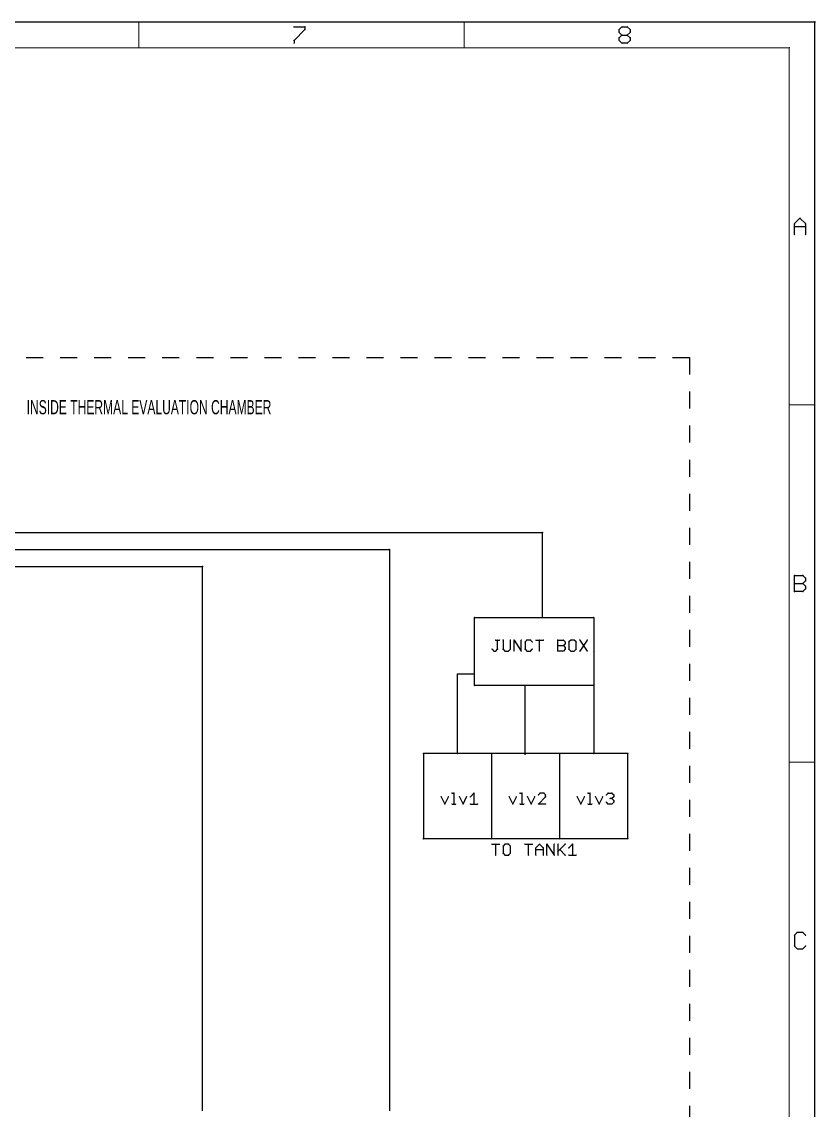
# Model space of a CAD drawing. Header units: inches. Extents: x 0 to 15.7, y 0.2 to 11.1.
# Drawn here: x 10.99 to 15.65, y 4.65 to 11.05 of the extents above; entities that cross this region are included whole.
import ezdxf

# ---------------------------------------------------------------- set-up
doc = ezdxf.new("R2010")
doc.units = ezdxf.units.IN
doc.header["$MEASUREMENT"] = 0
doc.linetypes.add('DOT2', pattern=[0.025, 0, -0.025])
for name, color, linetype in [('103', 178, 'Continuous'), ('94', 14, 'Continuous'), ('97', 94, 'Continuous'), ('TEXT', 4, 'Continuous'), ('THIN_DASHED_NEON_GREEN', 3, 'DOT2'), ('THIN_NEON_GREEN', 3, 'Continuous'), ('THIN_RED', 1, 'Continuous')]:
    doc.layers.add(name, color=color, linetype=linetype)
doc.layers.add('THICK_RED', color=1, linetype='Continuous', lineweight=50)
doc.styles.add('SLDTEXTSTYLE3', font='TXT', dxfattribs={"width": 0.636842})

msp = doc.modelspace()

# ---------------------------------------------------------------- linework, layer by layer
at = {"layer": '103', "lineweight": 18}
for centre, start, end in [((13.65, 7.55), 90, 270), ((13.65, 7.55), 0, 180), ((14.35, 7.55), 0, 180), ((14.35, 7.55), 270, 90), ((13.65, 7.15), 90, 270), ((13.65, 7.15), 180, 0), ((14.35, 7.15), 180, 0), ((14.35, 7.15), 270, 90)]:
    msp.add_arc(centre, 0.0015, start, end, dxfattribs=at)
at = {"layer": '94', "lineweight": 18}
for centre, radius, start, end in [((13.35, 6.75), 0.0025, 90, 270), ((13.35, 6.75), 0.0025, 0, 180), ((13.55, 6.75), 0.0015, 180, 0), ((13.75, 6.75), 0.0025, 0, 180), ((13.75, 6.75), 0.0025, 90, 270), ((13.75, 6.75), 0.0025, 0, 180), ((13.75, 6.75), 0.0025, 270, 90), ((13.95, 6.75), 0.0015, 180, 0), ((14.15, 6.75), 0.0025, 0, 180), ((14.15, 6.75), 0.0025, 90, 270), ((14.15, 6.75), 0.0025, 0, 180), ((14.15, 6.75), 0.0025, 270, 90), ((14.35, 6.75), 0.0015, 180, 0), ((14.55, 6.75), 0.0025, 0, 180), ((14.55, 6.75), 0.0025, 270, 90), ((13.35, 6.25), 0.0025, 90, 270), ((13.35, 6.25), 0.0025, 180, 0), ((13.75, 6.25), 0.0025, 90, 270), ((13.75, 6.25), 0.0025, 180, 0), ((13.75, 6.25), 0.0025, 180, 0), ((13.75, 6.25), 0.0025, 270, 90), ((14.15, 6.25), 0.0025, 90, 270), ((14.15, 6.25), 0.0025, 180, 0), ((14.15, 6.25), 0.0025, 180, 0), ((14.15, 6.25), 0.0025, 270, 90), ((14.55, 6.25), 0.0025, 180, 0), ((14.55, 6.25), 0.0025, 270, 90)]:
    msp.add_arc(centre, radius, start, end, dxfattribs=at)
at = {"layer": '97', "lineweight": 25}
for p, q in [((15.65, 11.05), (0.05, 11.05)), ((12.5879, 11.0225), (12.6512, 11.0225)), ((12.6512, 11.0225), (12.6512, 11.0067)), ((14.5004, 11.0067), (14.5162, 11.0225)), ((14.5162, 11.0225), (14.5479, 11.0225)), ((14.5479, 11.0225), (14.5637, 11.0067)), ((15.65, 0.25), (15.65, 11.05)), ((12.6512, 11.0067), (12.5879, 10.9434)), ((14.5004, 10.9908), (14.5004, 11.0067)), ((14.5162, 10.975), (14.5004, 10.9908)), ((14.5004, 10.9592), (14.5162, 10.975)), ((14.5004, 10.9434), (14.5004, 10.9592)), ((14.5162, 10.975), (14.5479, 10.975)), ((14.5637, 10.9908), (14.5479, 10.975)), ((14.5479, 10.975), (14.5637, 10.9592)), ((14.5637, 11.0067), (14.5637, 10.9908)), ((14.5637, 10.9592), (14.5637, 10.9434)), ((12.5879, 10.9434), (12.5879, 10.9276)), ((14.5162, 10.9276), (14.5004, 10.9434)), ((14.5479, 10.9276), (14.5162, 10.9276)), ((14.5637, 10.9434), (14.5479, 10.9276)), ((15.5317, 9.8658), (15.5633, 9.8975)), ((15.5317, 9.8026), (15.5317, 9.8658)), ((15.5633, 9.8975), (15.5949, 9.8658)), ((15.5949, 9.8658), (15.5949, 9.8026)), ((15.5317, 9.85), (15.5949, 9.85)), ((15.5317, 7.7026), (15.5317, 7.7975)), ((15.5317, 7.7975), (15.5791, 7.7975)), ((15.5317, 7.75), (15.5791, 7.75)), ((15.5791, 7.7975), (15.5949, 7.7817)), ((15.5949, 7.7658), (15.5791, 7.75)), ((15.5791, 7.75), (15.5949, 7.7342)), ((15.5949, 7.7817), (15.5949, 7.7658)), ((15.5791, 7.7026), (15.5317, 7.7026)), ((15.5949, 7.7184), (15.5791, 7.7026)), ((15.5949, 7.7342), (15.5949, 7.7184)), ((15.5475, 5.6975), (15.5317, 5.6817)), ((15.5791, 5.6975), (15.5475, 5.6975)), ((15.5949, 5.6817), (15.5791, 5.6975)), ((15.5317, 5.6817), (15.5317, 5.6184)), ((15.5317, 5.6184), (15.5475, 5.6026)), ((15.5475, 5.6026), (15.5791, 5.6026)), ((15.5791, 5.6026), (15.5949, 5.6184))]:
    msp.add_line(p, q, dxfattribs=at)
at = {"layer": '97', "lineweight": 18}
for p, q in [((11.675, 11.05), (11.675, 10.9)), ((13.5875, 11.05), (13.5875, 10.9)), ((15.5, 10.9), (0.2, 10.9)), ((15.5, 0.4), (15.5, 10.9)), ((15.65, 8.8), (15.5, 8.8)), ((15.65, 6.7), (15.5, 6.7))]:
    msp.add_line(p, q, dxfattribs=at)
for centre, radius, start, end in [((11.675, 11.05), 0.000984, 0, 180), ((12.5879, 11.0225), 0.002, 90, 270), ((12.6512, 11.0225), 0.002, 0, 180), ((12.6512, 11.0067), 0.002, 315.01013, 135.01013), ((12.6512, 11.0225), 0.002, 270, 90), ((13.5875, 11.05), 0.000984, 0, 180), ((14.5004, 11.0067), 0.002, 0, 180), ((14.5162, 11.0225), 0.002, 90, 270), ((14.5162, 11.0225), 0.002, 315, 135), ((14.5479, 11.0225), 0.002, 44.98987, 224.98987), ((14.5479, 11.0225), 0.002, 270, 90), ((14.5637, 11.0067), 0.002, 0, 180), ((12.5879, 10.9434), 0.002, 0, 180), ((12.5879, 10.9434), 0.002, 135, 315), ((12.6512, 11.0067), 0.002, 180, 0), ((14.5004, 11.0067), 0.002, 135, 315), ((14.5004, 10.9908), 0.002, 45.01013, 225.01013), ((14.5004, 10.9908), 0.002, 180, 0), ((14.5004, 10.9592), 0.002, 0, 180), ((14.5004, 10.9592), 0.002, 135, 315), ((14.5004, 10.9434), 0.002, 45, 225), ((14.5162, 10.975), 0.002, 90, 270), ((14.5162, 10.975), 0.002, 314.98987, 134.98987), ((14.5162, 10.975), 0.002, 225.01013, 45.01013), ((14.5479, 10.975), 0.002, 45, 225), ((14.5479, 10.975), 0.002, 135, 315), ((14.5479, 10.975), 0.002, 270, 90), ((14.5637, 10.9908), 0.002, 180, 0), ((14.5637, 10.9592), 0.002, 0, 180), ((14.5637, 11.0067), 0.002, 224.98987, 44.98987), ((14.5637, 10.9908), 0.002, 315, 135), ((14.5637, 10.9592), 0.002, 224.98987, 44.98987), ((14.5637, 10.9434), 0.002, 315.01013, 135.01013), ((11.675, 10.9), 0.000984, 180, 0), ((12.5879, 10.9276), 0.002, 180, 0), ((13.5875, 10.9), 0.000984, 180, 0), ((14.5004, 10.9434), 0.002, 180, 0), ((14.5162, 10.9276), 0.002, 90, 270), ((14.5162, 10.9276), 0.002, 225, 45), ((14.5479, 10.9276), 0.002, 135.01013, 315.01013), ((14.5479, 10.9276), 0.002, 270, 90), ((14.5637, 10.9434), 0.002, 180, 0), ((15.5, 10.9), 0.000984, 0, 180), ((15.5, 10.9), 0.000984, 270, 90), ((15.5317, 9.8658), 0.002, 0, 180), ((15.5317, 9.8658), 0.002, 134.98987, 314.98987), ((15.5633, 9.8975), 0.002, 45, 225), ((15.5633, 9.8975), 0.002, 315, 135), ((15.5949, 9.8658), 0.002, 0, 180), ((15.5949, 9.8658), 0.002, 225, 45), ((15.5317, 9.85), 0.002, 90, 270), ((15.5317, 9.8026), 0.002, 180, 0), ((15.5949, 9.8026), 0.002, 180, 0), ((15.5949, 9.85), 0.002, 270, 90), ((15.5, 8.8), 0.000984, 90, 270), ((15.65, 8.8), 0.000984, 270, 90), ((15.5317, 7.7975), 0.002, 0, 180), ((15.5317, 7.7975), 0.002, 90, 270), ((15.5317, 7.75), 0.002, 90, 270), ((15.5791, 7.7975), 0.002, 44.98987, 224.98987), ((15.5791, 7.75), 0.002, 45, 225), ((15.5791, 7.75), 0.002, 135, 315), ((15.5791, 7.7975), 0.002, 270, 90), ((15.5791, 7.75), 0.002, 270, 90), ((15.5949, 7.7817), 0.002, 0, 180), ((15.5949, 7.7658), 0.002, 180, 0), ((15.5949, 7.7817), 0.002, 224.98987, 44.98987), ((15.5949, 7.7658), 0.002, 315, 135), ((15.5317, 7.7026), 0.002, 90, 270), ((15.5317, 7.7026), 0.002, 180, 0), ((15.5791, 7.7026), 0.002, 135.01013, 315.01013), ((15.5791, 7.7026), 0.002, 270, 90), ((15.5949, 7.7342), 0.002, 0, 180), ((15.5949, 7.7184), 0.002, 180, 0), ((15.5949, 7.7342), 0.002, 224.98987, 44.98987), ((15.5949, 7.7184), 0.002, 315.01013, 135.01013), ((15.5, 6.7), 0.000984, 90, 270), ((15.65, 6.7), 0.000984, 270, 90), ((15.5475, 5.6975), 0.002, 90, 270), ((15.5475, 5.6975), 0.002, 315, 135), ((15.5791, 5.6975), 0.002, 44.98987, 224.98987), ((15.5791, 5.6975), 0.002, 270, 90), ((15.5317, 5.6817), 0.002, 0, 180), ((15.5317, 5.6817), 0.002, 135, 315), ((15.5949, 5.6817), 0.002, 224.98987, 44.98987), ((15.5317, 5.6184), 0.002, 45, 225), ((15.5317, 5.6184), 0.002, 180, 0), ((15.5475, 5.6026), 0.002, 90, 270), ((15.5475, 5.6026), 0.002, 225, 45), ((15.5791, 5.6026), 0.002, 135.01013, 315.01013), ((15.5791, 5.6026), 0.002, 270, 90), ((15.5949, 5.6184), 0.002, 315.01013, 135.01013)]:
    msp.add_arc(centre, radius, start, end, dxfattribs=at)
at = {"layer": '97', "lineweight": 25}
for start, end in [(0, 180), (270, 90)]:
    msp.add_arc((15.65, 11.05), 0.00295, start, end, dxfattribs=at)
at = {"layer": 'THICK_RED', "lineweight": 25}
for p, q in [((6.95, 8.05), (14.05, 8.05)), ((14.05, 7.55), (14.05, 8.05)), ((6.95, 7.95), (13.15, 7.95)), ((13.15, 7.95), (13.15, 4.65)), ((6.95, 7.85), (12.05, 7.85)), ((12.05, 4.65), (12.05, 7.85)), ((13.753, 7.3637), (13.7637, 7.353)), ((13.7744, 7.4171), (13.7957, 7.4171)), ((13.7744, 7.353), (13.785, 7.3637)), ((13.785, 7.3637), (13.785, 7.4171)), ((13.8175, 7.4171), (13.8175, 7.3637)), ((13.8175, 7.3637), (13.8281, 7.353)), ((13.8495, 7.353), (13.8602, 7.3637)), ((13.8602, 7.3637), (13.8602, 7.4171)), ((13.8819, 7.353), (13.8819, 7.4171)), ((13.8819, 7.4171), (13.9246, 7.353)), ((13.9246, 7.353), (13.9246, 7.4171)), ((13.957, 7.4171), (13.9464, 7.4064)), ((13.9464, 7.4064), (13.9464, 7.3637)), ((13.9464, 7.3637), (13.957, 7.353)), ((13.9784, 7.4171), (13.957, 7.4171)), ((13.9891, 7.4064), (13.9784, 7.4171)), ((13.9784, 7.353), (13.9891, 7.3637)), ((14.0108, 7.4171), (14.0535, 7.4171)), ((14.0322, 7.353), (14.0322, 7.4171)), ((14.1397, 7.353), (14.1397, 7.4171)), ((14.1397, 7.4171), (14.1718, 7.4171)), ((14.1397, 7.385), (14.1718, 7.385)), ((14.1718, 7.4171), (14.1824, 7.4064)), ((14.1824, 7.3957), (14.1718, 7.385)), ((14.1718, 7.385), (14.1824, 7.3744)), ((14.1824, 7.3637), (14.1718, 7.353)), ((14.1824, 7.4064), (14.1824, 7.3957)), ((14.1824, 7.3744), (14.1824, 7.3637)), ((14.2149, 7.4171), (14.2042, 7.4064)), ((14.2042, 7.4064), (14.2042, 7.3637)), ((14.2042, 7.3637), (14.2149, 7.353)), ((14.2362, 7.4171), (14.2149, 7.4171)), ((14.2469, 7.4064), (14.2362, 7.4171)), ((14.2362, 7.353), (14.2469, 7.3637)), ((14.2469, 7.3637), (14.2469, 7.4064)), ((14.2686, 7.4171), (14.3113, 7.353)), ((14.3113, 7.4171), (14.2686, 7.353)), ((13.7637, 7.353), (13.7744, 7.353)), ((13.8281, 7.353), (13.8495, 7.353)), ((13.957, 7.353), (13.9784, 7.353)), ((14.1718, 7.353), (14.1397, 7.353)), ((14.2149, 7.353), (14.2362, 7.353)), ((13.753, 6.2171), (13.7957, 6.2171)), ((13.7744, 6.153), (13.7744, 6.2171)), ((13.8281, 6.2171), (13.8175, 6.2064)), ((13.8495, 6.2171), (13.8281, 6.2171)), ((13.8602, 6.2064), (13.8495, 6.2171)), ((13.9464, 6.2171), (13.9891, 6.2171)), ((13.9677, 6.153), (13.9677, 6.2171)), ((14.0108, 6.1957), (14.0322, 6.2171)), ((14.0322, 6.2171), (14.0535, 6.1957)), ((14.0753, 6.153), (14.0753, 6.2171)), ((14.0753, 6.2171), (14.118, 6.153)), ((14.118, 6.153), (14.118, 6.2171)), ((14.1397, 6.2171), (14.1397, 6.153)), ((14.1397, 6.1744), (14.1824, 6.2171)), ((14.2042, 6.1957), (14.2255, 6.2171)), ((14.2255, 6.2171), (14.2255, 6.153)), ((13.8175, 6.2064), (13.8175, 6.1637)), ((13.8175, 6.1637), (13.8281, 6.153)), ((13.8281, 6.153), (13.8495, 6.153)), ((13.8495, 6.153), (13.8602, 6.1637)), ((13.8602, 6.1637), (13.8602, 6.2064)), ((14.0108, 6.153), (14.0108, 6.1957)), ((14.0108, 6.185), (14.0535, 6.185)), ((14.0535, 6.1957), (14.0535, 6.153)), ((14.1504, 6.185), (14.1824, 6.153)), ((14.2042, 6.153), (14.2469, 6.153))]:
    msp.add_line(p, q, dxfattribs=at)
at = {"layer": 'THICK_RED', "lineweight": 18}
for centre, start, end in [((14.05, 8.05), 0, 180), ((14.05, 8.05), 270, 90), ((13.15, 7.95), 0, 180), ((13.15, 7.95), 270, 90), ((12.05, 7.85), 0, 180), ((12.05, 7.85), 270, 90), ((14.05, 7.55), 180, 0), ((13.753, 7.3637), 44.9865, 224.9865), ((13.7744, 7.4171), 90, 270), ((13.785, 7.4171), 0, 180), ((13.785, 7.3637), 180, 0), ((13.785, 7.3637), 315, 135), ((13.7957, 7.4171), 270, 90), ((13.8175, 7.4171), 0, 180), ((13.8175, 7.3637), 44.9865, 224.9865), ((13.8175, 7.3637), 180, 0), ((13.8602, 7.4171), 0, 180), ((13.8602, 7.3637), 180, 0), ((13.8602, 7.3637), 315.0135, 135.0135), ((13.8819, 7.4171), 0, 180), ((13.8819, 7.4171), 33.69007, 213.69007), ((13.9246, 7.4171), 0, 180), ((13.9464, 7.4064), 0, 180), ((13.9464, 7.4064), 135, 315), ((13.9464, 7.3637), 44.9865, 224.9865), ((13.9464, 7.3637), 180, 0), ((13.957, 7.4171), 90, 270), ((13.957, 7.4171), 315, 135), ((13.9784, 7.4171), 45, 225), ((13.9784, 7.4171), 270, 90), ((13.9891, 7.4064), 225, 45), ((13.9891, 7.3637), 315.0135, 135.0135), ((14.0108, 7.4171), 90, 270), ((14.0322, 7.4171), 0, 180), ((14.0535, 7.4171), 270, 90), ((14.1397, 7.4171), 0, 180), ((14.1397, 7.4171), 90, 270), ((14.1397, 7.385), 90, 270), ((14.1718, 7.4171), 44.9865, 224.9865), ((14.1718, 7.385), 44.9865, 224.9865), ((14.1718, 7.385), 135.0135, 315.0135), ((14.1718, 7.4171), 270, 90), ((14.1718, 7.385), 270, 90), ((14.1824, 7.4064), 0, 180), ((14.1824, 7.3957), 180, 0), ((14.1824, 7.3744), 0, 180), ((14.1824, 7.3637), 180, 0), ((14.1824, 7.4064), 225, 45), ((14.1824, 7.3957), 315, 135), ((14.1824, 7.3744), 224.9865, 44.9865), ((14.1824, 7.3637), 315.0135, 135.0135), ((14.2042, 7.4064), 0, 180), ((14.2042, 7.4064), 134.9865, 314.9865), ((14.2042, 7.3637), 45, 225), ((14.2042, 7.3637), 180, 0), ((14.2149, 7.4171), 90, 270), ((14.2149, 7.4171), 315, 135), ((14.2362, 7.4171), 44.9865, 224.9865), ((14.2362, 7.4171), 270, 90), ((14.2469, 7.4064), 0, 180), ((14.2469, 7.3637), 180, 0), ((14.2469, 7.4064), 225, 45), ((14.2469, 7.3637), 315.0135, 135.0135), ((14.2686, 7.4171), 33.69007, 213.69007), ((14.3113, 7.4171), 326.30993, 146.30993), ((13.7637, 7.353), 90, 270), ((13.7637, 7.353), 225.0135, 45.0135), ((13.7744, 7.353), 134.9865, 314.9865), ((13.7744, 7.353), 270, 90), ((13.8281, 7.353), 90, 270), ((13.8281, 7.353), 225.0135, 45.0135), ((13.8495, 7.353), 134.9865, 314.9865), ((13.8495, 7.353), 270, 90), ((13.8819, 7.353), 180, 0), ((13.9246, 7.353), 180, 0), ((13.9246, 7.353), 213.69007, 33.69007), ((13.957, 7.353), 90, 270), ((13.957, 7.353), 225.0135, 45.0135), ((13.9784, 7.353), 134.9865, 314.9865), ((13.9784, 7.353), 270, 90), ((14.0322, 7.353), 180, 0), ((14.1397, 7.353), 90, 270), ((14.1397, 7.353), 180, 0), ((14.1718, 7.353), 135, 315), ((14.1718, 7.353), 270, 90), ((14.2149, 7.353), 90, 270), ((14.2149, 7.353), 225.0135, 45.0135), ((14.2362, 7.353), 135, 315), ((14.2362, 7.353), 270, 90), ((14.2686, 7.353), 146.30993, 326.30993), ((14.3113, 7.353), 213.69007, 33.69007), ((13.753, 6.2171), 90, 270), ((13.7744, 6.2171), 0, 180), ((13.7957, 6.2171), 270, 90), ((13.8281, 6.2171), 90, 270), ((13.8281, 6.2171), 315, 135), ((13.8495, 6.2171), 45, 225), ((13.8495, 6.2171), 270, 90), ((13.9464, 6.2171), 90, 270), ((13.9677, 6.2171), 0, 180), ((13.9891, 6.2171), 270, 90), ((14.0322, 6.2171), 45, 225), ((14.0322, 6.2171), 315, 135), ((14.0753, 6.2171), 0, 180), ((14.0753, 6.2171), 33.69007, 213.69007), ((14.118, 6.2171), 0, 180), ((14.1397, 6.2171), 0, 180), ((14.1824, 6.2171), 315.0135, 135.0135), ((14.2255, 6.2171), 0, 180), ((14.2255, 6.2171), 315, 135), ((13.7744, 6.153), 180, 0), ((13.8175, 6.2064), 0, 180), ((13.8175, 6.2064), 135, 315), ((13.8175, 6.1637), 44.9865, 224.9865), ((13.8175, 6.1637), 180, 0), ((13.8281, 6.153), 90, 270), ((13.8281, 6.153), 225.0135, 45.0135), ((13.8495, 6.153), 134.9865, 314.9865), ((13.8495, 6.153), 270, 90), ((13.8602, 6.2064), 0, 180), ((13.8602, 6.1637), 180, 0), ((13.8602, 6.2064), 225, 45), ((13.8602, 6.1637), 315.0135, 135.0135), ((13.9677, 6.153), 180, 0), ((14.0108, 6.1957), 0, 180), ((14.0108, 6.1957), 135, 315), ((14.0108, 6.185), 90, 270), ((14.0108, 6.153), 180, 0), ((14.0535, 6.1957), 0, 180), ((14.0535, 6.153), 180, 0), ((14.0535, 6.1957), 225, 45), ((14.0535, 6.185), 270, 90), ((14.0753, 6.153), 180, 0), ((14.118, 6.153), 180, 0), ((14.118, 6.153), 213.69007, 33.69007), ((14.1397, 6.1744), 135, 315), ((14.1397, 6.153), 180, 0), ((14.1504, 6.185), 45, 225), ((14.1824, 6.153), 225, 45), ((14.2042, 6.1957), 134.9865, 314.9865), ((14.2042, 6.153), 90, 270), ((14.2255, 6.153), 180, 0), ((14.2469, 6.153), 270, 90)]:
    msp.add_arc(centre, 0.0015, start, end, dxfattribs=at)
at = {"layer": 'THIN_DASHED_NEON_GREEN'}
for p, q in [((9.0134, 9.0781), (14.9144, 9.0781)), ((14.9144, 9.0781), (14.9144, 2.1416))]:
    msp.add_line(p, q, dxfattribs=at)
at = {"layer": 'THIN_NEON_GREEN', "lineweight": 25}
for p, q in [((13.65, 7.55), (14.35, 7.55)), ((13.65, 7.15), (13.65, 7.55)), ((14.35, 7.55), (14.35, 7.15)), ((14.35, 7.15), (13.65, 7.15)), ((13.75, 6.75), (13.35, 6.75)), ((13.35, 6.75), (13.35, 6.25)), ((14.15, 6.75), (13.75, 6.75)), ((14.55, 6.75), (14.15, 6.75)), ((14.55, 6.25), (14.55, 6.75)), ((13.35, 6.25), (13.75, 6.25)), ((13.75, 6.25), (14.15, 6.25)), ((14.15, 6.25), (14.55, 6.25))]:
    msp.add_line(p, q, dxfattribs=at)
at = {"layer": 'THIN_NEON_GREEN'}
for p, q in [((13.5485, 6.75), (13.5485, 7.2196)), ((13.5485, 7.2196), (13.65, 7.2196)), ((13.9474, 6.742), (13.9474, 7.1467)), ((14.35, 7.1485), (14.35, 6.7552)), ((13.75, 6.75), (13.75, 6.2525)), ((14.15, 6.75), (14.15, 6.25))]:
    msp.add_line(p, q, dxfattribs=at)
at = {"layer": 'THIN_RED', "lineweight": 25}
for p, q in [((13.453, 6.4957), (13.4744, 6.453)), ((13.4744, 6.453), (13.4957, 6.4957)), ((13.5175, 6.5171), (13.5281, 6.5171)), ((13.5281, 6.5171), (13.5281, 6.453)), ((13.5604, 6.4957), (13.5818, 6.453)), ((13.5818, 6.453), (13.6031, 6.4957)), ((13.6249, 6.4957), (13.6462, 6.5171)), ((13.6462, 6.5171), (13.6462, 6.453)), ((13.853, 6.4957), (13.8744, 6.453)), ((13.8744, 6.453), (13.8957, 6.4957)), ((13.9175, 6.5171), (13.9281, 6.5171)), ((13.9281, 6.5171), (13.9281, 6.453)), ((13.9604, 6.4957), (13.9818, 6.453)), ((13.9818, 6.453), (14.0031, 6.4957)), ((14.0356, 6.5171), (14.0249, 6.5064)), ((14.0249, 6.453), (14.0676, 6.4957)), ((14.0569, 6.5171), (14.0356, 6.5171)), ((14.0676, 6.5064), (14.0569, 6.5171)), ((14.0676, 6.4957), (14.0676, 6.5064)), ((14.253, 6.4957), (14.2744, 6.453)), ((14.2744, 6.453), (14.2957, 6.4957)), ((14.3175, 6.5171), (14.3281, 6.5171)), ((14.3281, 6.5171), (14.3281, 6.453)), ((14.3604, 6.4957), (14.3818, 6.453)), ((14.3818, 6.453), (14.4031, 6.4957)), ((14.4249, 6.5064), (14.4356, 6.5171)), ((14.4356, 6.5171), (14.4569, 6.5171)), ((14.4569, 6.485), (14.4462, 6.485)), ((14.4569, 6.5171), (14.4676, 6.5064)), ((14.4676, 6.4957), (14.4569, 6.485)), ((14.4569, 6.485), (14.4676, 6.4744)), ((14.4676, 6.5064), (14.4676, 6.4957)), ((14.4676, 6.4744), (14.4676, 6.4637)), ((13.5175, 6.453), (13.5388, 6.453)), ((13.6249, 6.453), (13.6676, 6.453)), ((13.9175, 6.453), (13.9388, 6.453)), ((14.0676, 6.453), (14.0249, 6.453)), ((14.3175, 6.453), (14.3388, 6.453)), ((14.4356, 6.453), (14.4249, 6.4637)), ((14.4569, 6.453), (14.4356, 6.453)), ((14.4676, 6.4637), (14.4569, 6.453))]:
    msp.add_line(p, q, dxfattribs=at)
at = {"layer": 'THIN_RED', "lineweight": 18}
for centre, start, end in [((14.35, 7.35), 0, 180), ((13.65, 7.15), 270, 90), ((13.95, 7.15), 0, 180), ((13.453, 6.4957), 26.56505, 206.56505), ((13.4957, 6.4957), 333.43495, 153.43495), ((13.5175, 6.5171), 90, 270), ((13.5281, 6.5171), 0, 180), ((13.5281, 6.5171), 270, 90), ((13.5604, 6.4957), 26.56505, 206.56505), ((13.6031, 6.4957), 333.43495, 153.43495), ((13.6249, 6.4957), 135, 315), ((13.6462, 6.5171), 0, 180), ((13.6462, 6.5171), 315, 135), ((13.853, 6.4957), 26.56505, 206.56505), ((13.8957, 6.4957), 333.43495, 153.43495), ((13.9175, 6.5171), 90, 270), ((13.9281, 6.5171), 0, 180), ((13.9281, 6.5171), 270, 90), ((13.9604, 6.4957), 26.56505, 206.56505), ((14.0031, 6.4957), 333.43495, 153.43495), ((14.0249, 6.5064), 135, 315), ((14.0356, 6.5171), 90, 270), ((14.0356, 6.5171), 315, 135), ((14.0569, 6.5171), 45, 225), ((14.0569, 6.5171), 270, 90), ((14.0676, 6.5064), 0, 180), ((14.0676, 6.4957), 180, 0), ((14.0676, 6.5064), 225, 45), ((14.0676, 6.4957), 315, 135), ((14.253, 6.4957), 26.56505, 206.56505), ((14.2957, 6.4957), 333.43495, 153.43495), ((14.3175, 6.5171), 90, 270), ((14.3281, 6.5171), 0, 180), ((14.3281, 6.5171), 270, 90), ((14.3604, 6.4957), 26.56505, 206.56505), ((14.4031, 6.4957), 333.43495, 153.43495), ((14.4249, 6.5064), 135, 315), ((14.4249, 6.4637), 44.9865, 224.9865), ((14.4356, 6.5171), 90, 270), ((14.4356, 6.5171), 315, 135), ((14.4462, 6.485), 90, 270), ((14.4569, 6.5171), 45, 225), ((14.4569, 6.485), 45, 225), ((14.4569, 6.485), 135, 315), ((14.4569, 6.5171), 270, 90), ((14.4569, 6.485), 270, 90), ((14.4676, 6.5064), 0, 180), ((14.4676, 6.4957), 180, 0), ((14.4676, 6.4744), 0, 180), ((14.4676, 6.5064), 225, 45), ((14.4676, 6.4957), 315, 135), ((14.4676, 6.4744), 224.9865, 44.9865), ((14.4676, 6.4637), 315.0135, 135.0135), ((13.4744, 6.453), 153.42641, 333.42641), ((13.4744, 6.453), 206.57359, 26.57359), ((13.5175, 6.453), 90, 270), ((13.5281, 6.453), 180, 0), ((13.5388, 6.453), 270, 90), ((13.5818, 6.453), 153.42641, 333.42641), ((13.5818, 6.453), 206.57359, 26.57359), ((13.6249, 6.453), 90, 270), ((13.6462, 6.453), 180, 0), ((13.6676, 6.453), 270, 90), ((13.8744, 6.453), 153.42641, 333.42641), ((13.8744, 6.453), 206.57359, 26.57359), ((13.9175, 6.453), 90, 270), ((13.9281, 6.453), 180, 0), ((13.9388, 6.453), 270, 90), ((13.9818, 6.453), 153.42641, 333.42641), ((13.9818, 6.453), 206.57359, 26.57359), ((14.0249, 6.453), 90, 270), ((14.0249, 6.453), 135, 315), ((14.0676, 6.453), 270, 90), ((14.2744, 6.453), 153.42641, 333.42641), ((14.2744, 6.453), 206.57359, 26.57359), ((14.3175, 6.453), 90, 270), ((14.3281, 6.453), 180, 0), ((14.3388, 6.453), 270, 90), ((14.3818, 6.453), 153.42641, 333.42641), ((14.3818, 6.453), 206.57359, 26.57359), ((14.4356, 6.453), 90, 270), ((14.4356, 6.453), 225.0135, 45.0135), ((14.4569, 6.453), 134.9865, 314.9865), ((14.4569, 6.453), 270, 90), ((14.4676, 6.4637), 180, 0)]:
    msp.add_arc(centre, 0.0015, start, end, dxfattribs=at)

# ---------------------------------------------------------------- texts
at = {"layer": 'TEXT', "insert": (11.7352, 8.8283), "char_height": 0.083333, "attachment_point": 2, "style": 'SLDTEXTSTYLE3'}
msp.add_mtext('INSIDE THERMAL EVALUATION CHAMBER', dxfattribs=at)

doc.saveas('drawing.dxf')
